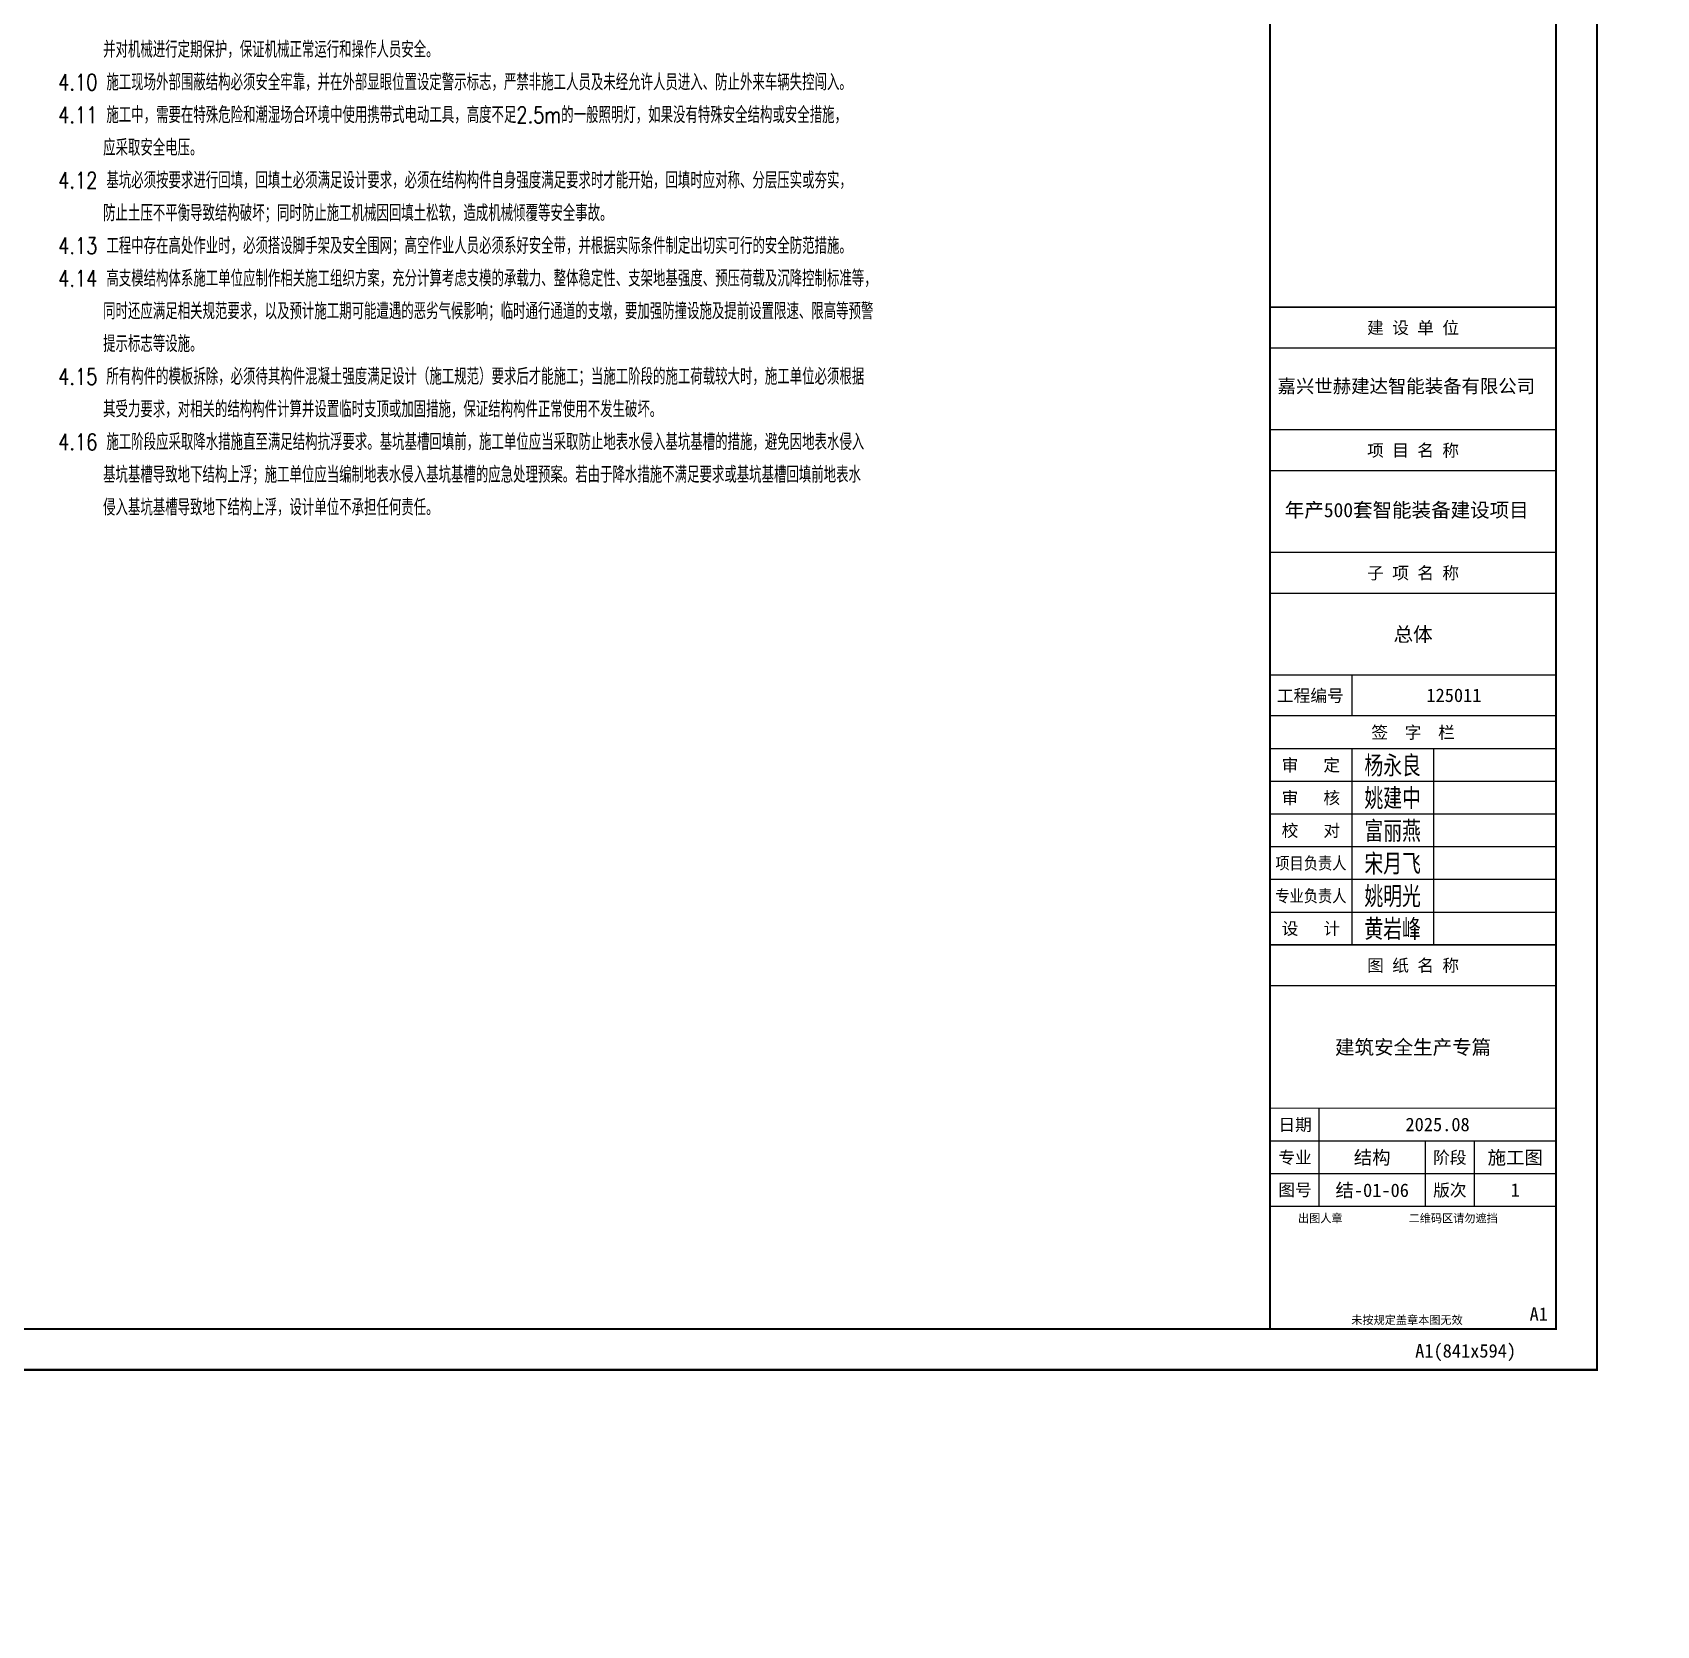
# Model space of a CAD drawing. Extents: x 497777 to 784122, y -229332 to 980813.
# Drawn here: x 543621 to 583358, y 315140 to 354112 of the extents above; entities that cross this region are included whole.
import ezdxf
from ezdxf.enums import TextEntityAlignment as Align

# ---------------------------------------------------------------- set-up
doc = ezdxf.new("R2010")
doc.units = 0
doc.header["$LTSCALE"] = 1000
doc.header["$MEASUREMENT"] = 0
for name, color, linetype in [('0-cxFrame', 155, 'Continuous'), ('qianming', 155, 'Continuous'), ('S-DIM', 81, 'Continuous'), ('S-SS', 111, 'Continuous')]:
    doc.layers.add(name, color=color, linetype=linetype)
doc.layers.add('0-cxText', color=131, linetype='Continuous', lineweight=25)
doc.styles.add('cx_biaoti', font='')
doc.styles.add('cx_tuming', font='simhei.ttf')
doc.styles.add('cx_tuqian1', font='')
doc.styles.add('SS1', font='tj-romans1.shx', dxfattribs={"width": 0.7, "bigfont": 'tj-hztxt1.shx'})
doc.styles.add('图框宋体', font='', dxfattribs={"width": 0.75})
doc.styles.add('黑体', font='simhei.ttf', dxfattribs={"height": 12})
doc.styles.get('cx_biaoti').set_extended_font_data('SimSun')
doc.styles.get('cx_tuqian1').set_extended_font_data('SimSun')
doc.styles.get('图框宋体').set_extended_font_data('SimSun')
doc.dimstyles.new('S-25-100A', dxfattribs={"dimscale": 100, "dimtxt": 3, "dimasz": 2, "dimexe": 2, "dimexo": 2, "dimgap": 0.8, "dimtad": 1, "dimdec": 0, "dimlfac": 0.25, "dimzin": 0, "dimdsep": 46, "dimtxsty": 'SS1', "dimblk1": 'TT', "dimblk2": 'TT', "dimsah": 1, "dimcen": 1, "dimclrd": 256, "dimclre": 256, "dimclrt": 256, "dimadec": 0, "dimazin": 0, "dimtfac": 1, "dimtdec": 0, "dimtix": 1, "dimtmove": 2, "dimatfit": 0, "dimldrblk": 'TT', "dimfxl": 2, "dimtolj": 1, "dimtzin": 0, "dimarcsym": 0})

# ---------------------------------------------------------------- blocks, each defined once
blk = doc.blocks.new('TT')
blk.add_line((-0.97, 0), (0.97, 0))
at = {"const_width": 0.45}
blk.add_lwpolyline([(-0.44, -0.44), (0.44, 0.44)], dxfattribs=at)
blk = doc.blocks.new('*D190')
at = {"layer": 'Defpoints', "color": 0, "transparency": 16777216}
for p in [(510906, 638017), (511946, 636673), (509786, 636257), (512586, 636337), (516786, 636257)]:
    blk.add_point(p, dxfattribs=at)
at = {"layer": 'S-DIM', "lineweight": -2, "transparency": 16777216}
blk.add_arc((512666, 636257), 831, 148.8237, 166.1763, dxfattribs=at)
at = {"layer": 'S-DIM', "lineweight": -2, "transparency": 16777216, "xscale": 200, "yscale": 200, "zscale": 200}
for p, rotation in [((512078, 636845), 51.91184269532635), ((511835, 636257), 263.0881573046743)]:
    blk.add_blockref('TT', p, dxfattribs=dict(at, rotation=rotation))
blk = doc.blocks.new('zjcx_lan_qianzi(Dragon)')
for p, q in [((-7000, 4800), (0, 4800)), ((-5000, 4800), (-5000, 0)), ((-3000, 4800), (-3000, 0)), ((-7000, 4000), (0, 4000)), ((-7000, 3200), (0, 3200)), ((-7000, 2400), (0, 2400)), ((-7000, 1600), (0, 1600)), ((-7000, 800), (0, 800))]:
    blk.add_line(p, q)
at = {"const_width": 30}
blk.add_lwpolyline([(-7000, 5600), (0, 5600)], dxfattribs=at)
blk.add_lwpolyline([(-7000, 5600), (0, 5600), (0, 0), (-7000, 0)], close=True, dxfattribs=at)
at = {"style": 'cx_biaoti'}
for s, p in [('签  字  栏', (-3500, 5200)), ('审   定', (-6000, 4400)), ('审   核', (-6000, 3600)), ('校   对', (-6000, 2800)), ('设   计', (-6000, 400))]:
    blk.add_text(s, height=300, dxfattribs=at).set_placement(p, align=Align.MIDDLE)
at = {"style": 'cx_biaoti', "width": 0.85}
for s, p in [('项目负责人', (-6000, 2000)), ('专业负责人', (-6000, 1200))]:
    blk.add_text(s, height=300, dxfattribs=at).set_placement(p, align=Align.MIDDLE)
blk = doc.blocks.new('T-签字(Dragon)')
at = {"layer": '0-cxFrame'}
blk.add_blockref('zjcx_lan_qianzi(Dragon)', (0, 0), dxfattribs=at)
at = {"layer": 'qianming', "style": '图框宋体', "width": 0.75}
for s, p in [('杨永良', (-4000, 4400)), ('姚建中', (-4000, 3600)), ('富丽燕', (-4000, 2800)), ('宋月飞', (-4000, 2000)), ('姚明光', (-4000, 1200)), ('黄岩峰', (-4000, 400))]:
    blk.add_text(s, height=450, dxfattribs=at).set_placement(p, align=Align.MIDDLE)
blk = doc.blocks.new('zjcx_lan_xiangmu(Dragon)')
for p, q in [((-7000, 9000), (0, 9000)), ((-7000, 6000), (0, 6000)), ((-7000, 3000), (0, 3000)), ((-5000, 1000), (-5000, 0))]:
    blk.add_line(p, q)
at = {"const_width": 30}
for points in [[(-7000, 10000), (0, 10000)], [(-7000, 7000), (0, 7000)], [(-7000, 7000), (0, 7000)], [(-7000, 4000), (0, 4000)], [(-7000, 4000), (0, 4000)], [(-7000, 1000), (0, 1000)], [(-7000, 0), (0, 0)]]:
    blk.add_lwpolyline(points, dxfattribs=at)
blk.add_lwpolyline([(-7000, 10000), (0, 10000), (0, 0), (-7000, 0)], close=True)
at = {"style": 'cx_biaoti'}
for s, p in [('建 设 单 位', (-3500, 9500)), ('项 目 名 称', (-3500, 6500)), ('子 项 名 称', (-3500, 3500)), ('工程编号', (-6013, 500))]:
    blk.add_text(s, height=300, dxfattribs=at).set_placement(p, align=Align.MIDDLE)
blk = doc.blocks.new('T-项目(Dragon)')
blk.add_blockref('zjcx_lan_xiangmu(Dragon)', (0, 0))
at = {"color": 3, "style": 'cx_tuming'}
for s, height, p in [('嘉兴世赫建达智能装备有限公司', 330, (-6816, 7901)), ('年产500套智能装备建设项目 ', 350, (-6638, 4859))]:
    blk.add_text(s, height=height, dxfattribs=at).set_placement(p)
blk = doc.blocks.new('zjcx_lan_tuming(Dragon)')
for p, q in [((-7000, 8400), (0, 8400)), ((-5800, 3000), (-5800, 5400)), ((-7000, 4600), (0, 4600)), ((-3200, 3000), (-3200, 4600)), ((-2000, 3000), (-2000, 4600)), ((-7000, 3800), (0, 3800))]:
    blk.add_line(p, q)
at = {"const_width": 30}
for points in [[(-7000, 9400), (0, 9400)], [(-7000, 5400), (0, 5400)], [(-7000, 3000), (0, 3000)], [(-7000, 0), (0, 0)]]:
    blk.add_lwpolyline(points, dxfattribs=at)
blk.add_lwpolyline([(-7000, 9400), (0, 9400), (0, 0), (-7000, 0)], close=True)
at = {"style": 'cx_biaoti'}
for s, p in [('图 纸 名 称', (-3500, 8900)), ('日期', (-6388, 5000)), ('专业', (-6388, 4200)), ('阶段', (-2600, 4200)), ('图号', (-6388, 3400)), ('版次', (-2600, 3400))]:
    blk.add_text(s, height=300, dxfattribs=at).set_placement(p, align=Align.MIDDLE)
for s, p in [('出图人章', (-6316, 2607)), ('二维码区请勿遮挡', (-3609, 2607)), ('未按规定盖章本图无效', (-5013, 120))]:
    blk.add_text(s, height=200, dxfattribs=at).set_placement(p)
blk = doc.blocks.new('zjcx_T1(Dragon)')
at = {"layer": '0-cxFrame', "const_width": 50}
blk.add_lwpolyline([(-7000, 0), (0, 0), (0, 57400), (-7000, 57400)], close=True, dxfattribs=at)
blk.add_blockref('zjcx_lan_tuming(Dragon)', (0, 0))
at = {"layer": '0-cxFrame'}
for name, p in [('T-项目(Dragon)', (0, 15000)), ('T-签字(Dragon)', (0, 9400))]:
    blk.add_blockref(name, p, dxfattribs=at)
at = {"color": 3, "style": 'cx_biaoti'}
for s, p in [('2025.08', (-2900, 5000)), ('结构', (-4500, 4200)), ('施工图', (-1000, 4200))]:
    blk.add_text(s, height=330, dxfattribs=at).set_placement(p, align=Align.MIDDLE)
blk = doc.blocks.new('TK22.A1 L(Dragon)')
at = {"layer": '0-cxFrame', "color": 7, "const_width": 0.5}
blk.add_lwpolyline([(0, 0), (-841, 0), (-841, 594), (0, 594)], close=True, dxfattribs=at)
at = {"layer": '0-cxFrame', "const_width": 0.5}
for points in [[(-80, 10), (-821, 10), (-821, 584), (-80, 584)], [(-10, 10), (-80, 10), (-80, 584), (-10, 584)]]:
    blk.add_lwpolyline(points, close=True, dxfattribs=at)
at = {"layer": '0-cxFrame', "xscale": 0.01, "yscale": 0.01, "zscale": 0.01}
blk.add_blockref('zjcx_T1(Dragon)', (-10, 10), dxfattribs=at)
at = {"style": '黑体', "flags": 4}
blk.add_attdef('图幅', text='', height=3.3, dxfattribs=at).set_placement((-40, 3), align=Align.RIGHT)
at = {"layer": '0-cxFrame', "style": '黑体'}
blk.add_text('(841x594)', height=3.3, dxfattribs=at).set_placement((-40, 3))
at = {"layer": 'Defpoints', "color": 6, "flags": 4}
for tag, height, style, p in [('tufu', 3.3, '黑体', (-12, 12)), ('dwfname', 4, 'cx_tuqian1', (-80, 3))]:
    blk.add_attdef(tag, text='', height=height, dxfattribs=dict(at, style=style)).set_placement(p, align=Align.RIGHT)

msp = doc.modelspace()

# ---------------------------------------------------------------- block references
at = {"layer": '0-cxFrame'}
ref = msp.add_blockref('TK22.A1 L(Dragon)', (581901.7, 321395.1), dxfattribs=dict(at, xscale=100, yscale=100, zscale=100))
ref.add_attrib('子项名称', '总体', dxfattribs={"layer": '0-cxText', "height": 350, "style": 'cx_tuming'}).set_placement((577401.7, 339395.1), align=Align.MIDDLE)
ref.add_attrib('图名2', '建筑安全生产专篇', dxfattribs={"layer": '0-cxText', "height": 350, "style": 'cx_tuming'}).set_placement((577401.7, 329295.1), align=Align.MIDDLE)
ref.add_attrib('工程编号', '125011', dxfattribs={"layer": '0-cxText', "height": 330, "style": 'cx_tuqian1'}).set_placement((578401.7, 337895.1), align=Align.MIDDLE)
ref.add_attrib('图号', '结-01-06', dxfattribs={"layer": '0-cxText', "height": 330, "style": 'cx_tuqian1'}).set_placement((576401.7, 325795.1), align=Align.MIDDLE)
ref.add_attrib('版次', '1', dxfattribs={"layer": '0-cxText', "height": 330, "style": 'cx_tuqian1'}).set_placement((579901.7, 325795.1), align=Align.MIDDLE)
ref.add_attrib('图幅', 'A1', dxfattribs={"layer": '0', "height": 330, "style": '黑体'}).set_placement((577901.7, 321695.1), align=Align.RIGHT)
ref.add_attrib('tufu', 'A1', dxfattribs={"layer": 'Defpoints', "color": 6, "height": 330, "style": '黑体'}).set_placement((580701.7, 322595.1), align=Align.RIGHT)

# ---------------------------------------------------------------- texts
at = {"layer": 'S-SS', "style": 'SS1', "width": 0.8}
for s, p in [('并对机械进行定期保护，保证机械正常运行和操作人员安全。', (545349, 353495.1)), ('4.10 施工现场外部围蔽结构必须安全牢靠，并在外部显眼位置设定警示标志，严禁非施工人员及未经允许人员进入、防止外来车辆失控闯入。', (544249, 352695.1)), ('4.11 施工中，需要在特殊危险和潮湿场合环境中使用携带式电动工具，高度不足2.5m的一般照明灯，如果没有特殊安全结构或安全措施，', (544249, 351895.1)), ('应采取安全电压。', (545349, 351095.1)), ('4.12 基坑必须按要求进行回填，回填土必须满足设计要求，必须在结构构件自身强度满足要求时才能开始，回填时应对称、分层压实或夯实，', (544249, 350295.1)), ('防止土压不平衡导致结构破坏；同时防止施工机械因回填土松软，造成机械倾覆等安全事故。', (545349, 349495.1)), ('4.13 工程中存在高处作业时，必须搭设脚手架及安全围网；高空作业人员必须系好安全带，并根据实际条件制定出切实可行的安全防范措施。', (544249, 348695.1)), ('4.14 高支模结构体系施工单位应制作相关施工组织方案，充分计算考虑支模的承载力、整体稳定性、支架地基强度、预压荷载及沉降控制标准等，', (544249, 347895.1)), ('同时还应满足相关规范要求，以及预计施工期可能遭遇的恶劣气候影响；临时通行通道的支墩，要加强防撞设施及提前设置限速、限高等预警', (545349, 347095.1)), ('提示标志等设施。', (545349, 346295.1)), ('4.15 所有构件的模板拆除，必须待其构件混凝土强度满足设计（施工规范）要求后才能施工；当施工阶段的施工荷载较大时，施工单位必须根据', (544249, 345495.1)), ('其受力要求，对相关的结构构件计算并设置临时支顶或加固措施，保证结构构件正常使用不发生破坏。', (545349, 344695.1)), ('4.16 施工阶段应采取降水措施直至满足结构抗浮要求。基坑基槽回填前，施工单位应当采取防止地表水侵入基坑基槽的措施，避免因地表水侵入', (544249, 343895.1)), ('基坑基槽导致地下结构上浮；施工单位应当编制地表水侵入基坑基槽的应急处理预案。若由于降水措施不满足要求或基坑基槽回填前地表水', (545349, 343095.1)), ('侵入基坑基槽导致地下结构上浮，设计单位不承担任何责任。', (545349, 342295.1))]:
    msp.add_text(s, height=400, dxfattribs=at).set_placement(p)

# ---------------------------------------------------------------- dimensions: what is measured, and where the dimension line sits
at = {"layer": 'S-DIM'}
dim = msp.add_angular_dim_2l(base=(511945.9, 636672.7), line1=((509785.6, 636257.2), (516785.6, 636257.2)), line2=((510905.6, 638017.2), (512585.6, 636337.2)), text=' ', dimstyle='S-25-100A', dxfattribs=at)
dim.commit()
dim.dimension.update_dxf_attribs({"geometry": '*D190', "text_midpoint": (784122.1, -229332.3)})

doc.saveas('drawing.dxf')
